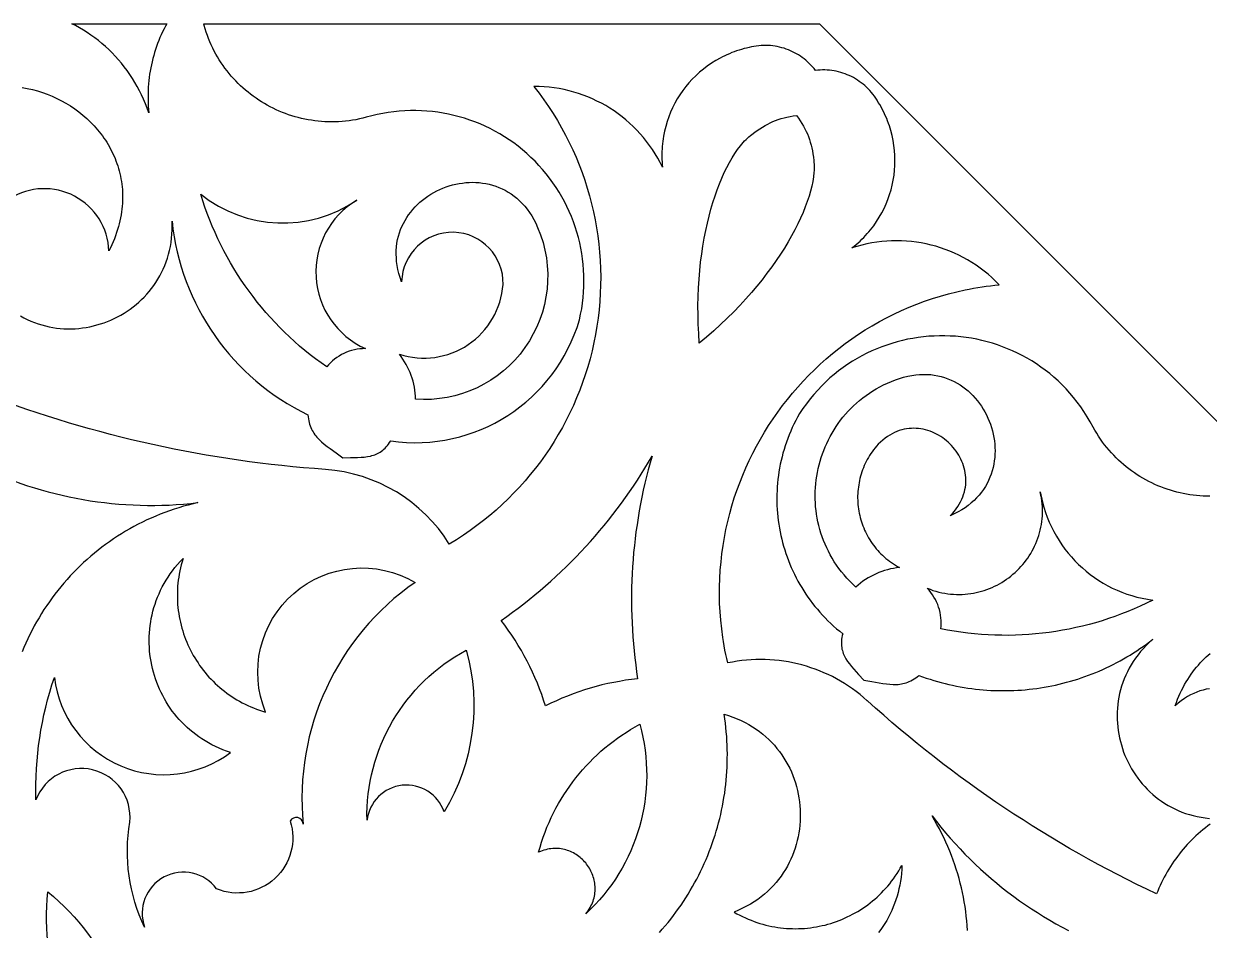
# Model space of a CAD drawing. Extents: x -492 to 492, y -420 to 420.
# Drawn here: x -29.2 to 121.2, y 58.3 to 173.3 of the extents above; entities that cross this region are included whole.
import ezdxf

# ---------------------------------------------------------------- set-up
doc = ezdxf.new("R2010")
doc.units = 0
doc.layers.add('LAYER_1', color=18, linetype='CONTINUOUS')

msp = doc.modelspace()

# ---------------------------------------------------------------- linework, layer by layer
at = {"layer": 'LAYER_1'}
for points in [[(-29.58, 136.22), (-29.14, 135.98), (-28.7, 135.76), (-28.25, 135.56), (-27.79, 135.38), (-27.33, 135.22), (-26.87, 135.08), (-26.4, 134.95), (-25.94, 134.85), (-25.47, 134.76), (-24.99, 134.69), (-24.52, 134.64), (-24.05, 134.61), (-23.58, 134.59), (-23.11, 134.59), (-22.63, 134.61), (-22.17, 134.65), (-21.7, 134.7), (-21.23, 134.77), (-20.77, 134.86), (-20.31, 134.96), (-19.86, 135.08), (-19.41, 135.21), (-18.97, 135.36), (-18.53, 135.52), (-18.09, 135.7), (-17.67, 135.9), (-17.25, 136.11), (-16.84, 136.33), (-16.43, 136.57), (-16.04, 136.82), (-15.65, 137.09), (-15.27, 137.37), (-14.91, 137.66), (-14.55, 137.97), (-14.2, 138.29), (-13.87, 138.62), (-13.54, 138.97), (-13.23, 139.33), (-12.94, 139.7), (-12.65, 140.08), (-12.38, 140.47), (-12.13, 140.88), (-11.89, 141.3), (-11.66, 141.73), (-11.45, 142.17), (-11.26, 142.62), (-11.08, 143.08), (-10.92, 143.55), (-10.78, 144.04), (-10.65, 144.53), (-10.55, 145.03), (-10.46, 145.54), (-10.4, 146.07), (-10.35, 146.6), (-10.33, 147.14), (-10.33, 147.69), (-10.34, 148.25, 0.260478), (6.89, 123.69), (6.92, 123.43), (6.95, 123.18), (6.99, 122.94), (7.04, 122.71), (7.1, 122.49), (7.18, 122.28), (7.25, 122.08), (7.34, 121.88), (7.44, 121.7), (7.54, 121.52), (7.65, 121.34), (7.77, 121.17), (7.9, 121.01), (8.03, 120.85), (8.32, 120.54), (8.63, 120.25), (8.96, 119.97), (9.32, 119.69), (9.69, 119.41), (10.47, 118.85), (11.3, 118.25), (12.28, 118.26), (12.74, 118.27), (13.19, 118.28), (13.62, 118.3), (14.04, 118.33), (14.44, 118.39), (14.82, 118.46), (15.01, 118.51), (15.19, 118.57), (15.37, 118.63), (15.55, 118.7), (15.72, 118.78), (15.89, 118.87), (16.05, 118.97), (16.21, 119.08), (16.37, 119.2), (16.53, 119.33), (16.68, 119.47), (16.83, 119.63), (16.97, 119.8), (17.12, 119.98), (17.25, 120.17), (17.39, 120.38, 0.373134), (41.32, 135.74, 0.574165), (14.29, 161.41), (13.85, 161.3), (13.41, 161.2), (12.98, 161.11), (12.54, 161.03), (12.1, 160.97), (11.66, 160.92), (11.22, 160.88), (10.78, 160.85), (10.35, 160.83), (9.91, 160.83), (9.48, 160.83), (9.05, 160.85), (8.62, 160.88), (8.19, 160.92), (7.76, 160.97), (7.33, 161.03), (6.91, 161.1), (6.49, 161.18), (6.08, 161.27), (5.66, 161.38), (5.25, 161.49), (4.85, 161.61), (4.44, 161.74), (4.04, 161.89), (3.65, 162.04), (3.26, 162.2), (2.87, 162.37), (2.49, 162.56), (2.11, 162.75), (1.74, 162.95), (1.37, 163.15), (1.01, 163.37), (0.66, 163.6), (0.31, 163.83), (-0.04, 164.08), (-0.38, 164.33), (-0.71, 164.59), (-1.03, 164.86), (-1.35, 165.14), (-1.66, 165.42), (-1.97, 165.72), (-2.26, 166.02), (-2.55, 166.33), (-2.84, 166.64), (-3.11, 166.97), (-3.37, 167.3), (-3.63, 167.63), (-3.88, 167.98), (-4.12, 168.33), (-4.35, 168.69), (-4.57, 169.06), (-4.79, 169.43), (-4.99, 169.81), (-5.18, 170.19), (-5.37, 170.59), (-5.54, 170.98), (-5.7, 171.39), (-5.85, 171.8), (-6, 172.22), (-6.13, 172.64), (-6.25, 173.06), (-6.3, 173.28), (71.78, 173.28), (129.47, 115.59)], [(121.31, 71.79), (121, 71.56), (120.69, 71.32), (120.39, 71.07), (120.09, 70.82), (119.79, 70.56), (119.5, 70.3), (119.22, 70.03), (118.94, 69.76), (118.67, 69.48), (118.4, 69.2), (118.14, 68.91), (117.89, 68.61), (117.64, 68.31), (117.4, 68.01), (117.16, 67.7), (116.93, 67.39), (116.7, 67.07), (116.48, 66.75), (116.27, 66.42), (116.06, 66.09), (115.86, 65.75), (115.67, 65.41), (115.48, 65.07), (115.3, 64.72), (115.13, 64.37), (114.96, 64.02), (114.8, 63.66), (114.65, 63.29), (114.5, 62.93), (113.25, 63.52), (112.01, 64.13), (110.77, 64.75), (109.54, 65.38), (108.31, 66.03), (107.09, 66.68), (105.88, 67.35), (104.67, 68.02), (103.47, 68.71), (102.28, 69.41), (101.09, 70.12), (99.91, 70.83), (98.74, 71.57), (97.57, 72.31), (96.41, 73.06), (95.26, 73.82), (94.11, 74.59), (92.98, 75.38), (91.85, 76.17), (90.72, 76.98), (89.61, 77.79), (88.5, 78.62), (87.4, 79.45), (86.3, 80.3), (85.22, 81.16), (84.14, 82.02), (83.07, 82.9), (82, 83.79), (80.95, 84.68), (79.9, 85.59), (78.86, 86.51), (77.83, 87.43), (77.82, 87.44), (77.36, 87.84), (76.9, 88.23), (76.42, 88.6), (75.94, 88.95), (75.45, 89.29), (74.95, 89.61), (74.44, 89.92), (73.92, 90.21), (73.4, 90.49), (72.86, 90.75), (72.32, 90.99), (71.78, 91.22), (71.23, 91.43), (70.67, 91.62), (70.11, 91.8), (69.54, 91.97), (68.97, 92.11), (68.4, 92.24), (67.82, 92.35), (67.23, 92.45), (66.65, 92.52), (66.06, 92.59), (65.47, 92.63), (64.88, 92.65), (64.28, 92.66), (63.69, 92.65), (63.09, 92.63), (62.5, 92.58), (61.9, 92.52), (61.31, 92.44), (60.71, 92.34), (60.12, 92.23), (59.99, 92.77), (59.88, 93.31), (59.77, 93.85), (59.67, 94.39), (59.58, 94.93), (59.5, 95.47), (59.36, 96.55), (59.24, 97.63), (59.16, 98.7), (59.1, 99.77), (59.08, 100.83), (59.08, 101.89), (59.12, 102.95), (59.18, 104), (59.27, 105.04), (59.39, 106.08), (59.53, 107.11), (59.7, 108.14), (59.9, 109.16), (60.13, 110.17), (60.38, 111.17), (60.66, 112.16), (60.96, 113.14), (61.29, 114.11), (61.64, 115.07), (62.02, 116.03), (62.42, 116.97), (62.84, 117.89), (63.29, 118.81), (63.76, 119.71), (64.26, 120.6), (64.78, 121.48), (65.31, 122.35), (65.88, 123.19), (66.46, 124.03), (67.06, 124.85), (67.69, 125.65), (68.33, 126.44), (69, 127.21), (69.69, 127.96), (70.39, 128.7), (71.12, 129.41), (71.86, 130.11), (72.62, 130.79), (73.4, 131.45), (74.2, 132.1), (75.02, 132.72), (75.85, 133.32), (76.7, 133.9), (77.57, 134.45), (78.46, 134.99), (79.36, 135.5), (80.27, 135.99), (81.2, 136.46), (82.15, 136.9), (83.11, 137.32), (84.09, 137.71), (85.07, 138.08), (86.08, 138.42), (87.09, 138.74), (88.12, 139.03), (89.17, 139.29), (90.22, 139.53), (90.75, 139.63), (91.29, 139.73), (91.83, 139.83), (92.37, 139.91), (92.91, 139.99), (93.46, 140.06), (94.01, 140.13), (94.56, 140.18), (94.1, 140.65), (93.63, 141.09), (93.15, 141.51), (92.65, 141.92), (92.14, 142.3), (91.62, 142.67), (91.09, 143.02), (90.54, 143.34), (89.99, 143.65), (89.43, 143.93), (88.86, 144.2), (88.28, 144.45), (87.69, 144.67), (87.1, 144.88), (86.5, 145.06), (85.9, 145.22), (85.28, 145.36), (84.67, 145.48), (84.05, 145.58), (83.43, 145.66), (82.8, 145.72), (82.17, 145.75), (81.54, 145.76), (80.91, 145.75), (80.28, 145.72), (79.65, 145.66), (79.01, 145.59), (78.38, 145.49), (77.75, 145.36), (77.13, 145.22), (76.5, 145.05), (75.88, 144.86), (76.14, 145.07), (76.4, 145.28), (76.65, 145.5), (76.9, 145.72), (77.14, 145.95), (77.37, 146.18), (77.59, 146.42), (77.81, 146.66), (78.03, 146.9), (78.23, 147.15), (78.43, 147.41), (78.63, 147.66), (78.99, 148.19), (79.34, 148.73), (79.65, 149.28), (79.94, 149.85), (80.2, 150.42), (80.44, 151.01), (80.65, 151.61), (80.83, 152.21), (80.98, 152.82), (81.11, 153.44), (81.21, 154.06), (81.28, 154.69), (81.32, 155.32), (81.33, 155.95), (81.32, 156.58), (81.28, 157.21), (81.2, 157.84), (81.1, 158.47), (80.97, 159.1), (80.81, 159.72), (80.72, 160.03), (80.62, 160.34), (80.52, 160.64), (80.4, 160.95), (80.28, 161.25), (80.15, 161.55), (80.02, 161.85), (79.87, 162.15), (79.72, 162.44), (79.56, 162.74), (79.4, 163.03), (79.22, 163.31), (79.07, 163.58), (78.9, 163.84), (78.73, 164.09), (78.54, 164.34), (78.35, 164.57), (78.15, 164.8), (77.95, 165.02), (77.73, 165.23), (77.51, 165.43), (77.29, 165.62), (77.05, 165.8), (76.81, 165.97), (76.57, 166.14), (76.32, 166.29), (76.07, 166.44), (75.81, 166.57), (75.54, 166.7), (75.27, 166.81), (75, 166.92), (74.73, 167.02), (74.45, 167.1), (74.17, 167.18), (73.88, 167.25), (73.6, 167.3), (73.31, 167.35), (73.02, 167.38), (72.72, 167.41), (72.43, 167.42), (72.14, 167.42), (71.84, 167.41), (71.55, 167.39), (71.25, 167.36), (71.07, 167.6), (70.88, 167.82), (70.68, 168.04), (70.47, 168.24), (70.26, 168.44), (70.04, 168.64), (69.82, 168.82), (69.58, 168.99), (69.35, 169.16), (69.1, 169.32), (68.85, 169.47), (68.6, 169.6), (68.34, 169.73), (68.08, 169.86), (67.81, 169.97), (67.54, 170.07), (67.26, 170.16), (66.98, 170.24), (66.7, 170.31), (66.41, 170.38), (66.12, 170.43), (65.83, 170.47), (65.54, 170.5), (65.25, 170.52), (64.95, 170.53), (64.65, 170.52), (64.35, 170.51), (64.05, 170.49), (63.75, 170.45), (63.45, 170.4), (63.15, 170.34), (62.85, 170.27), (62.52, 170.2), (62.2, 170.12), (61.88, 170.03), (61.56, 169.93), (61.25, 169.83), (60.94, 169.72), (60.63, 169.61), (60.33, 169.48), (60.03, 169.35), (59.74, 169.22), (59.45, 169.08), (59.16, 168.93), (58.6, 168.61), (58.06, 168.27), (57.53, 167.91), (57.03, 167.53), (56.54, 167.12), (56.08, 166.69), (55.63, 166.25), (55.21, 165.78), (54.81, 165.3), (54.43, 164.8), (54.07, 164.28), (53.73, 163.74), (53.42, 163.2), (53.14, 162.63), (52.88, 162.06), (52.64, 161.47), (52.44, 160.87), (52.26, 160.26), (52.1, 159.64), (51.98, 159.01), (51.93, 158.69), (51.88, 158.37), (51.85, 158.05), (51.82, 157.72), (51.79, 157.4), (51.78, 157.07), (51.77, 156.74), (51.77, 156.42), (51.78, 156.08), (51.8, 155.75), (51.82, 155.42), (51.86, 155.09), (51.57, 155.67), (51.26, 156.23), (50.93, 156.79), (50.58, 157.33), (50.21, 157.85), (49.83, 158.36), (49.43, 158.85), (49.02, 159.33), (48.59, 159.8), (48.14, 160.24), (47.68, 160.67), (47.21, 161.09), (46.72, 161.48), (46.22, 161.86), (45.71, 162.22), (45.19, 162.56), (44.65, 162.89), (44.1, 163.19), (43.54, 163.48), (42.98, 163.75), (42.4, 163.99), (41.81, 164.22), (41.22, 164.43), (40.61, 164.62), (40, 164.78), (39.38, 164.93), (38.76, 165.05), (38.13, 165.15), (37.49, 165.23), (36.85, 165.28), (36.2, 165.32), (35.55, 165.33, -0.453995), (24.82, 107.29, 0.240725), (9.11, 116.75), (9.1, 116.76, -0.074077), (-33.96, 126.25)], [(-29.34, 165.18), (-28.7, 165.06), (-28.05, 164.92), (-27.42, 164.75), (-26.79, 164.56), (-26.17, 164.33), (-25.56, 164.08), (-24.96, 163.81), (-24.37, 163.51), (-23.79, 163.19), (-23.23, 162.85), (-22.69, 162.48), (-22.15, 162.09), (-21.64, 161.68), (-21.15, 161.24), (-20.67, 160.79), (-20.22, 160.32), (-19.78, 159.83), (-19.37, 159.31), (-19.17, 159.05), (-18.98, 158.78), (-18.8, 158.51), (-18.62, 158.24), (-18.45, 157.96), (-18.29, 157.67), (-18.13, 157.38), (-17.98, 157.09), (-17.83, 156.8), (-17.7, 156.5), (-17.57, 156.19), (-17.45, 155.88), (-17.33, 155.57), (-17.23, 155.26), (-17.13, 154.94), (-17.04, 154.62), (-16.96, 154.29), (-16.88, 153.96), (-16.82, 153.63), (-16.76, 153.29), (-16.71, 152.95), (-16.67, 152.61), (-16.64, 152.27), (-16.62, 151.92), (-16.61, 151.57), (-16.61, 151.22), (-16.62, 150.86), (-16.63, 150.5), (-16.66, 150.14), (-16.7, 149.78), (-16.75, 149.41), (-16.8, 149.04), (-16.87, 148.67), (-16.95, 148.3), (-17.04, 147.92), (-17.14, 147.55), (-17.25, 147.17), (-17.37, 146.79), (-17.51, 146.4), (-17.65, 146.02), (-17.81, 145.63), (-17.97, 145.24), (-18.15, 144.85), (-18.35, 144.46, 1), (-34.74, 143.87, 0.128453)], [(-35.44, 117.47, 0.145764), (-7.06, 112.55), (-7.68, 112.41), (-8.29, 112.25), (-8.89, 112.09), (-9.49, 111.91), (-10.09, 111.72), (-10.68, 111.52), (-11.26, 111.3), (-11.84, 111.08), (-12.41, 110.85), (-12.97, 110.6), (-13.53, 110.35), (-14.08, 110.08), (-14.63, 109.81), (-15.17, 109.52), (-15.7, 109.22), (-16.23, 108.92), (-16.75, 108.6), (-17.26, 108.28), (-17.77, 107.95), (-18.27, 107.6), (-18.76, 107.25), (-19.24, 106.89), (-19.72, 106.52), (-20.19, 106.14), (-20.65, 105.75), (-21.11, 105.35), (-21.55, 104.95), (-21.99, 104.54), (-22.42, 104.11), (-22.84, 103.69), (-23.25, 103.25), (-23.66, 102.8), (-24.05, 102.35), (-24.44, 101.89), (-24.82, 101.42), (-25.19, 100.95), (-25.55, 100.47), (-25.9, 99.98), (-26.24, 99.49), (-26.58, 98.98), (-26.9, 98.48), (-27.21, 97.96), (-27.52, 97.44), (-27.81, 96.91), (-28.1, 96.38), (-28.37, 95.84), (-28.63, 95.3), (-28.89, 94.75), (-29.13, 94.19), (-29.36, 93.63)]]:
    msp.add_lwpolyline(points, format="xyb", dxfattribs=at)
for points in [[(-11.17, 172.98), (-11.36, 172.62), (-11.54, 172.26), (-11.71, 171.89), (-11.87, 171.52), (-12.02, 171.15), (-12.17, 170.77), (-12.31, 170.39), (-12.44, 170.01), (-12.56, 169.63), (-12.67, 169.24), (-12.78, 168.85), (-12.87, 168.46), (-12.96, 168.06), (-13.04, 167.67), (-13.11, 167.27), (-13.18, 166.87), (-13.23, 166.47), (-13.28, 166.06), (-13.32, 165.66), (-13.35, 165.25), (-13.37, 164.85), (-13.38, 164.44), (-13.39, 164.03), (-13.38, 163.62), (-13.37, 163.21), (-13.35, 162.8), (-13.31, 162.39), (-13.27, 161.98), (-13.48, 162.56), (-13.71, 163.14), (-13.95, 163.7), (-14.2, 164.25), (-14.47, 164.79), (-14.76, 165.32), (-15.06, 165.84), (-15.37, 166.35), (-15.7, 166.85), (-16.04, 167.33), (-16.4, 167.81), (-16.77, 168.27), (-17.15, 168.72), (-17.54, 169.16), (-17.95, 169.58), (-18.36, 169.99), (-18.79, 170.39), (-19.23, 170.77), (-19.68, 171.14), (-20.15, 171.49), (-20.62, 171.83), (-21.1, 172.16), (-21.59, 172.47), (-22.09, 172.77), (-22.6, 173.05), (-23.06, 173.28), (-11.01, 173.28)], [(69.1, 161.31), (69.33, 160.97), (69.54, 160.64), (69.73, 160.3), (69.91, 159.97), (70.08, 159.63), (70.22, 159.3), (70.36, 158.96), (70.48, 158.61), (70.59, 158.26), (70.69, 157.9), (70.78, 157.53), (70.86, 157.15), (70.92, 156.76), (70.98, 156.35), (71.04, 155.93), (71.06, 155.69), (71.07, 155.45), (71.08, 155.2), (71.08, 154.95), (71.07, 154.68), (71.05, 154.41), (70.99, 153.86), (70.9, 153.28), (70.77, 152.67), (70.62, 152.04), (70.43, 151.4), (70.21, 150.73), (69.96, 150.04), (69.67, 149.34), (69.36, 148.62), (69.01, 147.89), (68.63, 147.14), (68.22, 146.38), (67.78, 145.61), (67.31, 144.83), (66.8, 144.04), (66.27, 143.25), (65.7, 142.44), (65.1, 141.64), (64.48, 140.82), (63.82, 140.01), (63.13, 139.19), (62.41, 138.38), (61.66, 137.56), (60.88, 136.75), (60.07, 135.94), (59.22, 135.14), (58.35, 134.34), (57.45, 133.55), (56.52, 132.76), (56.44, 133.98), (56.38, 135.18), (56.36, 136.36), (56.35, 137.52), (56.38, 138.67), (56.42, 139.79), (56.49, 140.9), (56.58, 141.98), (56.69, 143.04), (56.83, 144.08), (56.98, 145.09), (57.15, 146.08), (57.34, 147.05), (57.54, 147.98), (57.76, 148.89), (58, 149.77), (58.25, 150.62), (58.51, 151.44), (58.79, 152.23), (59.08, 152.99), (59.38, 153.71), (59.69, 154.4), (60.01, 155.06), (60.34, 155.68), (60.68, 156.26), (61.03, 156.81), (61.38, 157.32), (61.73, 157.79), (62.09, 158.21), (62.27, 158.41), (62.46, 158.6), (62.64, 158.78), (62.82, 158.95), (63.01, 159.11), (63.19, 159.25), (63.54, 159.51), (63.87, 159.75), (64.2, 159.97), (64.53, 160.18), (64.86, 160.37), (65.19, 160.55), (65.52, 160.72), (65.85, 160.87), (66.19, 161.01), (66.54, 161.14), (66.89, 161.25), (67.26, 161.35), (67.63, 161.45), (68.02, 161.53), (68.43, 161.6), (68.85, 161.66)], [(85.4, 128.81), (85.87, 128.78), (86.32, 128.72), (86.77, 128.64), (87.2, 128.53), (87.63, 128.41), (88.04, 128.26), (88.44, 128.1), (88.83, 127.91), (89.21, 127.7), (89.58, 127.48), (89.93, 127.24), (90.27, 126.98), (90.6, 126.71), (90.92, 126.42), (91.22, 126.12), (91.51, 125.8), (91.79, 125.48), (92.05, 125.14), (92.29, 124.78), (92.52, 124.42), (92.74, 124.05), (92.94, 123.67), (93.12, 123.28), (93.29, 122.89), (93.44, 122.49), (93.58, 122.08), (93.69, 121.66), (93.79, 121.25), (93.88, 120.83), (93.94, 120.4), (93.99, 119.98), (94.01, 119.55), (94.02, 119.12), (94.01, 118.69), (93.98, 118.27), (93.93, 117.84), (93.87, 117.42), (93.78, 117), (93.67, 116.59), (93.53, 116.18), (93.38, 115.77), (93.21, 115.37), (93.01, 114.98), (92.79, 114.6), (92.55, 114.22), (92.29, 113.86), (92, 113.5), (91.69, 113.16), (91.36, 112.83), (91.01, 112.51), (90.62, 112.2), (90.22, 111.91), (89.79, 111.63), (89.33, 111.37), (88.85, 111.12), (88.35, 110.89), (88.62, 111.18), (88.87, 111.47), (89.1, 111.77), (89.3, 112.07), (89.49, 112.37), (89.66, 112.67), (89.81, 112.98), (89.93, 113.28), (90.04, 113.59), (90.13, 113.9), (90.21, 114.21), (90.26, 114.52), (90.3, 114.82), (90.32, 115.13), (90.32, 115.43), (90.31, 115.74), (90.29, 116.04), (90.24, 116.34), (90.19, 116.63), (90.12, 116.92), (90.03, 117.21), (89.93, 117.5), (89.82, 117.77), (89.7, 118.05), (89.56, 118.32), (89.41, 118.58), (89.25, 118.83), (89.08, 119.08), (88.9, 119.32), (88.71, 119.56), (88.51, 119.78), (88.3, 120), (88.08, 120.2), (87.86, 120.4), (87.62, 120.59), (87.38, 120.77), (87.13, 120.94), (86.87, 121.1), (86.61, 121.24), (86.34, 121.37), (86.07, 121.5), (85.79, 121.61), (85.5, 121.7), (85.21, 121.78), (84.92, 121.85), (84.63, 121.91), (84.33, 121.94), (84.03, 121.97), (83.72, 121.98), (83.42, 121.97), (83.11, 121.95), (82.8, 121.91), (82.5, 121.85), (82.19, 121.77), (81.88, 121.68), (81.58, 121.57), (81.27, 121.43), (80.97, 121.28), (80.66, 121.11), (80.37, 120.92), (80.07, 120.71), (79.78, 120.48), (79.49, 120.23), (79.2, 119.95), (79, 119.72), (78.81, 119.49), (78.62, 119.25), (78.45, 119.01), (78.28, 118.77), (78.12, 118.52), (77.97, 118.27), (77.82, 118.01), (77.69, 117.76), (77.56, 117.5), (77.44, 117.24), (77.33, 116.97), (77.23, 116.71), (77.13, 116.44), (77.04, 116.17), (76.96, 115.9), (76.89, 115.62), (76.83, 115.35), (76.77, 115.07), (76.73, 114.8), (76.69, 114.52), (76.65, 114.24), (76.63, 113.96), (76.61, 113.69), (76.6, 113.41), (76.6, 113.13), (76.61, 112.85), (76.62, 112.57), (76.64, 112.3), (76.67, 112.02), (76.71, 111.75), (76.75, 111.47), (76.8, 111.2), (76.86, 110.93), (76.93, 110.66), (77, 110.39), (77.08, 110.13), (77.17, 109.86), (77.26, 109.6), (77.37, 109.34), (77.48, 109.08), (77.59, 108.83), (77.72, 108.58), (77.85, 108.33), (77.98, 108.09), (78.13, 107.85), (78.28, 107.61), (78.44, 107.38), (78.61, 107.15), (78.78, 106.93), (78.96, 106.71), (79.15, 106.49), (79.34, 106.28), (79.54, 106.07), (79.75, 105.87), (79.96, 105.67), (80.18, 105.48), (80.41, 105.3), (80.65, 105.12), (80.89, 104.95), (81.13, 104.78), (81.39, 104.62), (81.65, 104.46), (81.91, 104.31), (81.53, 104.27), (81.14, 104.21), (80.77, 104.14), (80.39, 104.05), (80.02, 103.94), (79.65, 103.82), (79.29, 103.69), (78.94, 103.54), (78.59, 103.37), (78.25, 103.2), (77.92, 103), (77.59, 102.8), (77.27, 102.58), (76.97, 102.35), (76.67, 102.1), (76.38, 101.84), (75.98, 102.21), (75.59, 102.6), (75.23, 102.99), (74.88, 103.39), (74.54, 103.79), (74.23, 104.21), (73.93, 104.63), (73.64, 105.06), (73.37, 105.49), (73.12, 105.94), (72.89, 106.38), (72.67, 106.83), (72.46, 107.29), (72.27, 107.75), (72.1, 108.22), (71.94, 108.69), (71.8, 109.16), (71.68, 109.64), (71.56, 110.11), (71.47, 110.59), (71.39, 111.08), (71.32, 111.56), (71.27, 112.04), (71.24, 112.53), (71.22, 113.01), (71.22, 113.5), (71.23, 113.98), (71.25, 114.47), (71.29, 114.95), (71.34, 115.43), (71.41, 115.91), (71.5, 116.39), (71.59, 116.86), (71.71, 117.33), (71.83, 117.8), (71.97, 118.26), (72.13, 118.72), (72.3, 119.18), (72.48, 119.63), (72.68, 120.07), (72.89, 120.51), (73.11, 120.94), (73.35, 121.37), (73.6, 121.79), (73.87, 122.2), (74.14, 122.6), (74.44, 123), (74.74, 123.39), (75.06, 123.76), (75.39, 124.13), (75.74, 124.49), (76.09, 124.84), (76.47, 125.18), (76.85, 125.51), (77.25, 125.83), (77.66, 126.13), (78.08, 126.43), (78.51, 126.71), (78.96, 126.98), (79.42, 127.24), (79.89, 127.48), (80.37, 127.71), (80.87, 127.92), (81.38, 128.12), (81.91, 128.31), (82.43, 128.47), (82.95, 128.59), (83.46, 128.69), (83.96, 128.76), (84.45, 128.8), (84.93, 128.82)], [(100.04, 112.61), (100.22, 111.96), (100.42, 111.32), (100.65, 110.69), (100.9, 110.08), (101.18, 109.47), (101.48, 108.88), (101.8, 108.31), (102.14, 107.75), (102.5, 107.2), (102.89, 106.67), (103.29, 106.16), (103.71, 105.66), (104.16, 105.18), (104.62, 104.72), (105.1, 104.27), (105.59, 103.85), (106.1, 103.44), (106.63, 103.06), (107.18, 102.69), (107.73, 102.35), (108.31, 102.02), (108.89, 101.72), (109.49, 101.45), (110.11, 101.19), (110.73, 100.96), (111.37, 100.76), (112.01, 100.58), (112.67, 100.42), (113.34, 100.29), (114.01, 100.19), (113.23, 99.8), (112.44, 99.43), (111.65, 99.08), (110.85, 98.75), (110.04, 98.43), (109.23, 98.13), (108.42, 97.85), (107.6, 97.58), (106.77, 97.33), (105.94, 97.1), (105.1, 96.89), (104.27, 96.7), (103.42, 96.52), (102.58, 96.36), (101.73, 96.22), (100.88, 96.09), (100.03, 95.99), (99.17, 95.9), (98.31, 95.83), (97.46, 95.78), (96.6, 95.74), (95.74, 95.72), (94.87, 95.73), (94.01, 95.75), (93.15, 95.78), (92.29, 95.84), (91.43, 95.91), (90.56, 96), (89.7, 96.12), (88.85, 96.24), (87.99, 96.39), (87.13, 96.56), (87.17, 96.9), (87.19, 97.25), (87.18, 97.6), (87.16, 97.95), (87.12, 98.29), (87.05, 98.64), (86.97, 98.98), (86.87, 99.31), (86.75, 99.64), (86.61, 99.96), (86.45, 100.28), (86.27, 100.58), (86.08, 100.88), (85.87, 101.17), (85.65, 101.44), (85.41, 101.7), (85.78, 101.56), (86.15, 101.43), (86.53, 101.31), (86.9, 101.21), (87.28, 101.13), (87.65, 101.06), (88.02, 101), (88.39, 100.96), (88.76, 100.93), (89.13, 100.91), (89.49, 100.9), (89.86, 100.91), (90.22, 100.93), (90.58, 100.97), (90.93, 101.01), (91.28, 101.07), (91.63, 101.14), (91.98, 101.22), (92.32, 101.32), (92.66, 101.42), (92.99, 101.54), (93.32, 101.66), (93.64, 101.8), (93.96, 101.94), (94.27, 102.1), (94.58, 102.27), (94.88, 102.44), (95.18, 102.63), (95.47, 102.83), (95.75, 103.03), (96.02, 103.24), (96.29, 103.47), (96.56, 103.7), (96.81, 103.94), (97.06, 104.18), (97.3, 104.44), (97.53, 104.7), (97.75, 104.97), (97.96, 105.25), (98.17, 105.53), (98.36, 105.82), (98.55, 106.12), (98.72, 106.43), (98.89, 106.74), (99.04, 107.05), (99.19, 107.38), (99.32, 107.71), (99.45, 108.04), (99.56, 108.38), (99.66, 108.72), (99.75, 109.07), (99.83, 109.42), (99.9, 109.78), (99.95, 110.14), (99.99, 110.51), (100.02, 110.88), (100.04, 111.25), (100.04, 111.63), (100.03, 112.01), (100, 112.39), (99.96, 112.77), (99.91, 113.16), (99.9, 113.19)], [(99.84, 113.55), (99.9, 113.19), (99.88, 113.27), (99.76, 113.94)], [(49.18, 83.63), (49.37, 82.81), (49.52, 81.99), (49.64, 81.17), (49.74, 80.35), (49.8, 79.53), (49.84, 78.71), (49.85, 77.89), (49.83, 77.07), (49.79, 76.25), (49.71, 75.44), (49.61, 74.63), (49.48, 73.83), (49.33, 73.03), (49.15, 72.24), (48.94, 71.46), (48.7, 70.68), (48.44, 69.91), (48.15, 69.15), (47.84, 68.4), (47.5, 67.66), (47.13, 66.94), (46.74, 66.22), (46.33, 65.51), (45.89, 64.82), (45.42, 64.15), (44.93, 63.48), (44.42, 62.84), (43.88, 62.2), (43.32, 61.59), (42.74, 60.99), (42.13, 60.41), (42.28, 60.61), (42.42, 60.8), (42.56, 61), (42.68, 61.2), (42.78, 61.41), (42.88, 61.61), (42.97, 61.82), (43.05, 62.02), (43.11, 62.23), (43.17, 62.44), (43.22, 62.65), (43.26, 62.86), (43.28, 63.07), (43.3, 63.27), (43.31, 63.48), (43.31, 63.69), (43.3, 63.89), (43.29, 64.1), (43.26, 64.3), (43.23, 64.5), (43.18, 64.7), (43.13, 64.9), (43.08, 65.09), (43.01, 65.28), (42.94, 65.47), (42.86, 65.66), (42.77, 65.84), (42.68, 66.02), (42.58, 66.2), (42.47, 66.37), (42.35, 66.54), (42.23, 66.7), (42.11, 66.86), (41.98, 67.01), (41.84, 67.16), (41.69, 67.3), (41.55, 67.44), (41.39, 67.57), (41.23, 67.69), (41.07, 67.81), (40.9, 67.93), (40.73, 68.03), (40.55, 68.13), (40.37, 68.22), (40.18, 68.31), (39.99, 68.39), (39.8, 68.46), (39.61, 68.52), (39.41, 68.57), (39.2, 68.61), (39, 68.65), (38.79, 68.68), (38.58, 68.69), (38.36, 68.7), (38.15, 68.7), (37.93, 68.69), (37.71, 68.67), (37.49, 68.64), (37.27, 68.6), (37.04, 68.54), (36.82, 68.48), (36.59, 68.4), (36.36, 68.32), (36.14, 68.22), (36.32, 68.87), (36.52, 69.51), (36.73, 70.14), (36.96, 70.77), (37.2, 71.39), (37.47, 72.01), (37.74, 72.61), (38.03, 73.21), (38.34, 73.8), (38.66, 74.38), (38.99, 74.95), (39.34, 75.51), (39.7, 76.06), (40.08, 76.61), (40.47, 77.14), (40.87, 77.66), (41.29, 78.17), (41.72, 78.68), (42.16, 79.17), (42.62, 79.65), (43.08, 80.11), (43.56, 80.57), (44.05, 81.02), (44.55, 81.45), (45.07, 81.87), (45.59, 82.28), (46.13, 82.67), (46.68, 83.05), (47.24, 83.42), (47.81, 83.77), (48.38, 84.11), (48.97, 84.44)]]:
    msp.add_lwpolyline(points, close=True, dxfattribs=at)
for points in [[(28.19, 153.16), (28.62, 153.13), (29.04, 153.08), (29.46, 153.01), (29.88, 152.93), (30.3, 152.81), (30.71, 152.68), (31.11, 152.53), (31.51, 152.36), (31.9, 152.16), (32.29, 151.94), (32.66, 151.7), (33.03, 151.43), (33.39, 151.15), (33.73, 150.84), (34.07, 150.5), (34.39, 150.14), (34.7, 149.76), (34.99, 149.35), (35.27, 148.91), (35.54, 148.45), (35.79, 147.97), (36.02, 147.46, -0.562024), (20.54, 125.66, 0.166667), (18.48, 131.37, 0.487168), (31.64, 140.23, 1), (18.77, 140.56), (18.59, 141.08), (18.43, 141.6), (18.31, 142.11), (18.21, 142.61), (18.14, 143.11), (18.1, 143.59), (18.08, 144.07), (18.09, 144.54), (18.13, 145), (18.18, 145.46), (18.26, 145.9), (18.37, 146.33), (18.49, 146.75), (18.64, 147.17), (18.81, 147.57), (18.99, 147.96), (19.2, 148.34), (19.42, 148.7), (19.66, 149.06), (19.92, 149.4), (20.19, 149.73), (20.48, 150.04), (20.78, 150.35), (21.09, 150.64), (21.42, 150.91), (21.76, 151.17), (22.11, 151.42), (22.47, 151.65), (22.84, 151.87), (23.22, 152.07), (23.61, 152.26), (24, 152.43), (24.4, 152.58), (24.81, 152.71), (25.22, 152.83), (25.64, 152.93), (26.06, 153.02), (26.48, 153.08), (26.91, 153.13), (27.34, 153.16), (27.76, 153.17)], [(-6.71, 151.67, 0.329739), (13.07, 150.9, 0.606751), (14.18, 132.08), (13.83, 132.07), (13.47, 132.04), (13.12, 132), (12.78, 131.93), (12.43, 131.84), (12.1, 131.74), (11.77, 131.62), (11.45, 131.48), (11.14, 131.32), (10.83, 131.14), (10.54, 130.95), (10.26, 130.74), (9.99, 130.52), (9.74, 130.28), (9.5, 130.03), (9.28, 129.76), (8.57, 130.27), (7.87, 130.78), (7.18, 131.31), (6.5, 131.86), (5.84, 132.41), (5.19, 132.98), (4.55, 133.57), (3.93, 134.16), (3.32, 134.77), (2.72, 135.39), (2.14, 136.02), (1.57, 136.67), (1.01, 137.33), (0.47, 137.99), (-0.06, 138.67), (-0.58, 139.36), (-1.08, 140.06), (-1.56, 140.77), (-2.03, 141.49), (-2.49, 142.22), (-2.93, 142.96), (-3.35, 143.71), (-3.76, 144.47), (-4.15, 145.23), (-4.53, 146.01), (-4.89, 146.8), (-5.24, 147.59), (-5.57, 148.39), (-5.88, 149.2), (-6.17, 150.01), (-6.45, 150.84)], [(50.29, 117.59), (50.05, 116.73), (49.83, 115.86), (49.62, 115), (49.42, 114.13), (49.24, 113.25), (49.06, 112.38), (48.9, 111.5), (48.75, 110.63), (48.62, 109.74), (48.49, 108.86), (48.38, 107.98), (48.28, 107.1), (48.19, 106.21), (48.12, 105.32), (48.06, 104.43), (48, 103.55), (47.97, 102.66), (47.94, 101.77), (47.93, 100.88), (47.92, 99.98), (47.93, 99.09), (47.95, 98.2), (47.99, 97.31), (48.03, 96.42), (48.09, 95.53), (48.16, 94.64), (48.25, 93.75), (48.34, 92.87), (48.45, 91.98), (48.56, 91.09), (48.69, 90.21), (47.93, 90.12), (47.17, 90.02), (46.41, 89.89), (45.66, 89.76), (44.91, 89.6), (44.17, 89.43), (43.43, 89.23), (42.69, 89.03), (41.96, 88.8), (41.23, 88.56), (40.51, 88.3), (39.8, 88.03), (39.09, 87.74), (38.39, 87.43), (37.69, 87.11), (37.01, 86.77), (36.78, 87.5), (36.53, 88.23), (36.26, 88.95), (35.98, 89.66), (35.68, 90.37), (35.37, 91.07), (35.04, 91.76), (34.7, 92.45), (34.33, 93.12), (33.96, 93.79), (33.57, 94.45), (33.16, 95.1), (32.74, 95.74), (32.3, 96.37), (31.85, 97), (31.38, 97.61, 0.11065), (50.54, 118.45)], [(-9.06, 105.06), (-9.17, 104.67), (-9.27, 104.28), (-9.35, 103.89), (-9.43, 103.5), (-9.49, 103.11), (-9.55, 102.72), (-9.59, 102.34), (-9.63, 101.95), (-9.65, 101.56), (-9.67, 101.17), (-9.67, 100.79), (-9.67, 100.4), (-9.65, 100.02), (-9.63, 99.63), (-9.59, 99.25), (-9.55, 98.88), (-9.5, 98.5), (-9.43, 98.12), (-9.36, 97.75), (-9.28, 97.38), (-9.19, 97.01), (-9.1, 96.65), (-8.99, 96.29), (-8.87, 95.93), (-8.75, 95.57), (-8.62, 95.22), (-8.48, 94.87), (-8.33, 94.52), (-8.17, 94.18), (-8, 93.85), (-7.83, 93.51), (-7.65, 93.18), (-7.46, 92.86), (-7.26, 92.54), (-7.05, 92.22), (-6.84, 91.91), (-6.62, 91.61), (-6.39, 91.31), (-6.16, 91.01), (-5.91, 90.73), (-5.66, 90.44), (-5.4, 90.17), (-5.14, 89.9), (-4.87, 89.63), (-4.59, 89.37), (-4.3, 89.12), (-4.01, 88.88), (-3.71, 88.64), (-3.41, 88.41), (-3.09, 88.18), (-2.77, 87.97), (-2.45, 87.76), (-2.12, 87.56), (-1.78, 87.36), (-1.44, 87.18), (-1.09, 87), (-0.73, 86.83), (-0.37, 86.67), (-0.01, 86.52), (0.37, 86.37), (0.75, 86.24), (1.13, 86.12), (1.52, 86, -0.719328), (20.47, 102.44, 0.270929), (6.28, 71.79, 0.777705), (4.64, 72.17, -0.636132), (-4.69, 63.57, 0.862472), (-13.83, 58.71, -0.153049), (-15.7, 72.05, 0.87466), (-27.6, 74.88, -0.089383), (-25.26, 90.38, 0.578149), (-2.94, 80.87), (-3.43, 81.04), (-3.91, 81.22), (-4.38, 81.42), (-4.84, 81.63), (-5.28, 81.85), (-5.72, 82.08), (-6.14, 82.33), (-6.55, 82.59), (-6.95, 82.86), (-7.34, 83.14), (-7.72, 83.43), (-8.09, 83.74), (-8.44, 84.05), (-8.78, 84.37), (-9.11, 84.71), (-9.43, 85.05), (-9.74, 85.4), (-10.03, 85.76), (-10.31, 86.13), (-10.58, 86.51), (-10.84, 86.89), (-11.08, 87.28), (-11.31, 87.68), (-11.53, 88.08), (-11.74, 88.49), (-11.93, 88.91), (-12.11, 89.33), (-12.28, 89.76), (-12.43, 90.19), (-12.57, 90.62), (-12.7, 91.06), (-12.82, 91.5), (-12.92, 91.95), (-13, 92.4), (-13.08, 92.85), (-13.14, 93.3), (-13.19, 93.76), (-13.22, 94.22), (-13.24, 94.67), (-13.24, 95.13), (-13.23, 95.59), (-13.21, 96.05), (-13.17, 96.51), (-13.12, 96.97), (-13.05, 97.42), (-12.97, 97.88), (-12.88, 98.33), (-12.77, 98.79), (-12.64, 99.24), (-12.5, 99.68), (-12.35, 100.13), (-12.18, 100.57), (-11.99, 101), (-11.79, 101.44), (-11.58, 101.86), (-11.35, 102.29), (-11.1, 102.7), (-10.84, 103.11), (-10.57, 103.52), (-10.27, 103.92), (-9.97, 104.31), (-9.64, 104.7), (-9.3, 105.08), (-8.95, 105.45)], [(26.96, 93.84, -0.207503), (24.16, 73.36, 0.794747), (14.38, 72.28, -0.281952)], [(-26.09, 63.19, -0.255743), (-15.5, 37.5, -0.255743)]]:
    msp.add_lwpolyline(points, format="xyb", close=True, dxfattribs=at)
for points in [[(121.24, 113.36), (120.82, 113.37), (120.4, 113.38), (119.98, 113.41), (119.56, 113.45), (119.14, 113.5), (118.72, 113.55), (118.3, 113.62), (117.89, 113.7), (117.48, 113.79), (117.07, 113.89), (116.66, 114), (116.25, 114.12), (115.85, 114.25), (115.45, 114.39), (115.06, 114.54), (114.67, 114.7), (114.28, 114.87), (113.9, 115.05), (113.52, 115.24), (113.14, 115.44), (112.77, 115.65), (112.4, 115.87), (112.04, 116.09), (111.69, 116.33), (111.34, 116.58), (111, 116.83), (110.66, 117.1), (110.33, 117.37), (110, 117.65), (109.68, 117.94), (109.37, 118.24), (109.07, 118.55), (108.77, 118.87), (108.48, 119.2), (108.2, 119.53), (107.92, 119.88), (107.66, 120.23), (107.4, 120.59), (107.15, 120.96), (106.91, 121.34), (106.68, 121.73), (106.46, 122.12), (106.09, 122.8), (105.7, 123.45), (105.3, 124.09), (104.88, 124.71), (104.44, 125.3), (103.98, 125.88), (103.51, 126.43), (103.03, 126.97), (102.53, 127.48), (102.01, 127.98), (101.49, 128.45), (100.95, 128.91), (100.39, 129.34), (99.83, 129.75), (99.26, 130.15), (98.67, 130.52), (98.08, 130.87), (97.47, 131.2), (96.86, 131.51), (96.24, 131.81), (95.61, 132.07), (94.97, 132.32), (94.33, 132.55), (93.68, 132.76), (93.02, 132.95), (92.36, 133.11), (91.7, 133.26), (91.03, 133.39), (90.36, 133.49), (89.69, 133.57), (89.01, 133.64), (88.34, 133.68), (87.66, 133.7), (86.98, 133.7), (86.3, 133.68), (85.62, 133.64), (84.95, 133.57), (84.27, 133.49), (83.6, 133.38), (82.93, 133.26), (82.27, 133.11), (81.6, 132.94), (80.95, 132.75), (80.3, 132.54), (79.65, 132.31), (79.01, 132.06), (78.38, 131.78), (77.75, 131.49), (77.14, 131.17), (76.53, 130.83), (75.93, 130.47), (75.34, 130.09), (74.76, 129.69), (74.19, 129.27), (73.63, 128.82), (73.09, 128.36), (72.56, 127.87), (72.04, 127.36), (71.53, 126.83), (71.04, 126.27), (70.56, 125.7), (70.1, 125.1), (69.65, 124.49), (69.22, 123.85), (68.98, 123.4), (68.74, 122.96), (68.52, 122.51), (68.31, 122.06), (68.11, 121.61), (67.92, 121.15), (67.74, 120.69), (67.57, 120.23), (67.41, 119.76), (67.27, 119.3), (67.13, 118.83), (67.01, 118.36), (66.9, 117.89), (66.79, 117.41), (66.7, 116.94), (66.62, 116.46), (66.55, 115.99), (66.49, 115.51), (66.44, 115.03), (66.4, 114.56), (66.38, 114.08), (66.36, 113.6), (66.35, 113.12), (66.36, 112.65), (66.37, 112.17), (66.4, 111.69), (66.43, 111.22), (66.48, 110.75), (66.53, 110.27), (66.6, 109.8), (66.68, 109.33), (66.76, 108.86), (66.86, 108.4), (66.97, 107.94), (67.08, 107.48), (67.21, 107.02), (67.35, 106.56), (67.49, 106.11), (67.65, 105.66), (67.82, 105.21), (68, 104.77), (68.18, 104.33), (68.38, 103.89), (68.58, 103.46), (68.8, 103.03), (69.03, 102.61), (69.26, 102.19), (69.51, 101.78), (69.76, 101.37), (70.03, 100.96), (70.3, 100.57), (70.58, 100.17), (70.88, 99.78), (71.18, 99.4), (71.49, 99.03), (71.81, 98.65), (72.14, 98.29), (72.48, 97.93), (72.83, 97.58), (73.19, 97.24), (73.55, 96.9), (73.93, 96.57), (74.32, 96.25), (74.71, 95.93), (74.65, 95.69), (74.61, 95.45), (74.57, 95.22), (74.55, 95), (74.54, 94.79), (74.55, 94.58), (74.56, 94.38), (74.58, 94.18), (74.61, 93.99), (74.66, 93.8), (74.71, 93.62), (74.77, 93.44), (74.84, 93.26), (74.92, 93.09), (75.01, 92.92), (75.1, 92.75), (75.31, 92.42), (75.55, 92.09), (75.82, 91.77), (76.1, 91.44), (76.72, 90.77), (77.39, 90.06), (78.4, 89.88), (79.34, 89.7), (79.8, 89.62), (80.24, 89.56), (80.68, 89.52), (81.1, 89.49), (81.52, 89.5), (81.73, 89.51), (81.94, 89.54), (82.14, 89.57), (82.34, 89.61), (82.55, 89.66), (82.75, 89.72), (82.95, 89.79), (83.15, 89.87), (83.35, 89.97), (83.55, 90.08), (83.76, 90.2), (83.96, 90.33), (84.16, 90.48), (84.36, 90.64), (84.83, 90.47), (85.3, 90.31), (85.78, 90.15), (86.25, 90.01), (86.73, 89.87), (87.2, 89.74), (87.68, 89.61), (88.16, 89.5), (88.64, 89.39), (89.13, 89.29), (89.61, 89.2), (90.09, 89.12), (90.58, 89.04), (91.06, 88.97), (91.55, 88.91), (92.03, 88.86), (92.52, 88.81), (93, 88.78), (93.49, 88.75), (93.98, 88.73), (94.46, 88.71), (94.95, 88.71), (95.44, 88.71), (95.92, 88.72), (96.41, 88.73), (96.89, 88.76), (97.38, 88.79), (97.86, 88.83), (98.34, 88.88), (98.82, 88.93), (99.3, 88.99), (99.78, 89.06), (100.26, 89.14), (100.74, 89.23), (101.21, 89.32), (101.69, 89.42), (102.16, 89.53), (102.63, 89.64), (103.1, 89.77), (103.57, 89.9), (104.04, 90.03), (104.5, 90.18), (104.96, 90.33), (105.42, 90.49), (105.88, 90.66), (106.33, 90.83), (106.79, 91.01), (107.24, 91.2), (107.68, 91.4), (108.13, 91.6), (108.57, 91.81), (109.01, 92.03), (109.45, 92.26), (109.88, 92.49), (110.31, 92.73), (110.73, 92.98), (111.16, 93.23), (111.58, 93.5), (111.99, 93.76), (112.4, 94.04), (112.81, 94.32), (113.22, 94.61), (113.62, 94.91), (114.02, 95.22), (113.6, 94.84), (113.21, 94.46), (112.83, 94.07), (112.48, 93.67), (112.15, 93.26), (111.84, 92.84), (111.55, 92.42), (111.28, 91.99), (111.03, 91.55), (110.8, 91.11), (110.59, 90.66), (110.4, 90.21), (110.22, 89.75), (110.07, 89.29), (109.94, 88.83), (109.82, 88.36), (109.72, 87.89), (109.64, 87.42), (109.58, 86.95), (109.54, 86.48), (109.51, 86), (109.5, 85.53), (109.51, 85.06), (109.54, 84.59), (109.58, 84.12), (109.64, 83.65), (109.71, 83.19), (109.81, 82.73), (109.91, 82.27), (110.04, 81.82), (110.18, 81.37), (110.33, 80.93), (110.5, 80.49), (110.69, 80.06), (110.89, 79.64), (111.1, 79.22), (111.33, 78.81), (111.58, 78.41), (111.83, 78.02), (112.11, 77.63), (112.39, 77.26), (112.69, 76.9), (113, 76.54), (113.33, 76.2), (113.67, 75.87), (114.02, 75.55), (114.38, 75.25), (114.76, 74.95), (115.14, 74.68), (115.54, 74.41), (115.96, 74.16), (116.38, 73.93), (116.81, 73.71), (117.26, 73.5), (117.72, 73.32), (118.18, 73.15), (118.66, 72.99), (119.15, 72.86), (119.65, 72.74), (120.16, 72.65), (120.67, 72.57), (121.2, 72.51)], [(121.21, 88.95), (120.81, 88.88), (120.41, 88.79), (120.01, 88.67), (119.62, 88.52), (119.22, 88.36), (118.82, 88.16), (118.42, 87.95), (118.03, 87.7), (117.64, 87.43), (117.25, 87.13), (116.87, 86.8), (117.02, 87.21), (117.17, 87.61), (117.34, 88), (117.51, 88.38), (117.68, 88.75), (117.87, 89.11), (118.06, 89.47), (118.26, 89.81), (118.46, 90.14), (118.67, 90.47), (118.88, 90.78), (119.1, 91.09), (119.33, 91.38), (119.56, 91.67), (119.8, 91.95), (120.04, 92.22), (120.29, 92.48), (120.54, 92.73), (120.79, 92.98), (121.05, 93.21), (121.32, 93.44)], [(51.46, 58.06), (51.83, 58.47), (52.19, 58.89), (52.55, 59.32), (52.89, 59.75), (53.23, 60.19), (53.56, 60.63), (53.88, 61.08), (54.2, 61.53), (54.51, 61.99), (54.81, 62.45), (55.1, 62.91), (55.38, 63.38), (55.66, 63.86), (55.93, 64.33), (56.19, 64.82), (56.44, 65.3), (56.68, 65.79), (56.92, 66.29), (57.15, 66.79), (57.37, 67.29), (57.58, 67.79), (57.78, 68.3), (57.98, 68.81), (58.16, 69.33), (58.34, 69.84), (58.51, 70.37), (58.67, 70.89), (58.83, 71.42), (58.97, 71.94), (59.11, 72.48), (59.23, 73.01), (59.35, 73.55), (59.46, 74.08), (59.56, 74.62), (59.65, 75.17), (59.74, 75.71), (59.81, 76.26), (59.87, 76.8), (59.93, 77.35), (59.98, 77.9), (60.02, 78.46), (60.04, 79.01), (60.06, 79.56), (60.07, 80.12), (60.08, 80.68), (60.07, 81.23), (60.05, 81.79), (60.02, 82.35), (59.99, 82.91), (59.94, 83.47), (59.89, 84.03), (59.82, 84.59), (59.75, 85.15), (59.66, 85.71), (60.23, 85.54), (60.78, 85.35), (61.31, 85.14), (61.82, 84.91), (62.32, 84.67), (62.8, 84.41), (63.27, 84.13), (63.71, 83.84), (64.14, 83.53), (64.56, 83.21), (64.95, 82.87), (65.33, 82.52), (65.69, 82.16), (66.04, 81.78), (66.37, 81.39), (66.68, 81), (66.97, 80.59), (67.25, 80.17), (67.51, 79.74), (67.75, 79.31), (67.98, 78.86), (68.19, 78.41), (68.38, 77.96), (68.55, 77.49), (68.71, 77.02), (68.85, 76.55), (68.97, 76.07), (69.07, 75.59), (69.16, 75.1), (69.23, 74.61), (69.28, 74.12), (69.31, 73.63), (69.33, 73.13), (69.32, 72.64), (69.31, 72.15), (69.27, 71.65), (69.21, 71.16), (69.14, 70.67), (69.05, 70.19), (68.94, 69.7), (68.82, 69.22), (68.67, 68.75), (68.51, 68.28), (68.33, 67.82), (68.14, 67.36), (67.92, 66.91), (67.69, 66.46), (67.44, 66.03), (67.17, 65.6), (66.88, 65.18), (66.57, 64.78), (66.25, 64.38), (65.91, 63.99), (65.55, 63.62), (65.17, 63.25), (64.77, 62.9), (64.35, 62.57), (63.92, 62.24), (63.47, 61.94), (63, 61.64), (62.51, 61.37), (62, 61.11), (61.48, 60.86), (60.93, 60.63), (61.28, 60.43), (61.64, 60.24), (62, 60.06), (62.36, 59.89), (62.72, 59.73), (63.09, 59.59), (63.46, 59.45), (63.83, 59.32), (64.2, 59.2), (64.57, 59.09), (64.95, 58.99), (65.32, 58.9), (65.7, 58.82), (66.08, 58.75), (66.46, 58.69), (66.83, 58.64), (67.21, 58.6), (67.59, 58.56), (67.97, 58.54), (68.35, 58.53), (68.73, 58.52), (69.11, 58.53), (69.49, 58.55), (69.86, 58.57), (70.24, 58.6), (70.61, 58.65), (70.99, 58.7), (71.36, 58.76), (71.73, 58.83), (72.1, 58.91), (72.46, 58.99), (72.82, 59.09), (73.19, 59.2), (73.54, 59.31), (73.9, 59.43), (74.25, 59.56), (74.6, 59.7), (74.95, 59.85), (75.29, 60.01), (75.63, 60.18), (75.96, 60.35), (76.3, 60.53), (76.62, 60.72), (76.94, 60.92), (77.26, 61.13), (77.58, 61.34), (77.88, 61.57), (78.19, 61.8), (78.49, 62.04), (78.78, 62.28), (79.07, 62.54), (79.35, 62.8), (79.62, 63.07), (79.89, 63.35), (80.15, 63.64), (80.41, 63.93), (80.66, 64.23), (80.9, 64.54), (81.14, 64.86), (81.37, 65.18), (81.59, 65.52), (81.8, 65.85), (82.01, 66.2), (82.21, 66.55), (82.19, 66.04), (82.15, 65.53), (82.1, 65.03), (82.03, 64.54), (81.94, 64.05), (81.84, 63.57), (81.72, 63.1), (81.59, 62.63), (81.45, 62.17), (81.29, 61.72), (81.11, 61.28), (80.93, 60.84), (80.73, 60.41), (80.51, 59.99), (80.29, 59.58), (80.05, 59.18), (79.8, 58.79), (79.54, 58.41), (79.26, 58.03)], [(90.53, 58.31), (90.49, 58.92), (90.44, 59.52), (90.38, 60.12), (90.3, 60.72), (90.22, 61.32), (90.12, 61.92), (90.01, 62.51), (89.89, 63.11), (89.76, 63.7), (89.61, 64.29), (89.46, 64.88), (89.29, 65.47), (89.11, 66.06), (88.92, 66.64), (88.71, 67.22), (88.5, 67.8), (88.27, 68.37), (88.03, 68.94), (87.78, 69.51), (87.52, 70.07), (87.25, 70.64), (86.96, 71.19), (86.66, 71.74), (86.35, 72.29), (86.03, 72.84), (86.59, 72.11), (87.16, 71.39), (87.75, 70.69), (88.35, 69.99), (88.96, 69.31), (89.58, 68.64), (90.21, 67.98), (90.85, 67.33), (91.51, 66.7), (92.17, 66.08), (92.85, 65.47), (93.54, 64.87), (94.23, 64.28), (94.94, 63.71), (95.66, 63.15), (96.39, 62.61), (97.12, 62.07), (97.87, 61.55), (98.63, 61.05), (99.39, 60.56), (100.17, 60.08), (100.95, 59.61), (101.74, 59.16), (102.54, 58.73), (103.35, 58.3)]]:
    msp.add_lwpolyline(points, dxfattribs=at)

doc.saveas('drawing.dxf')
